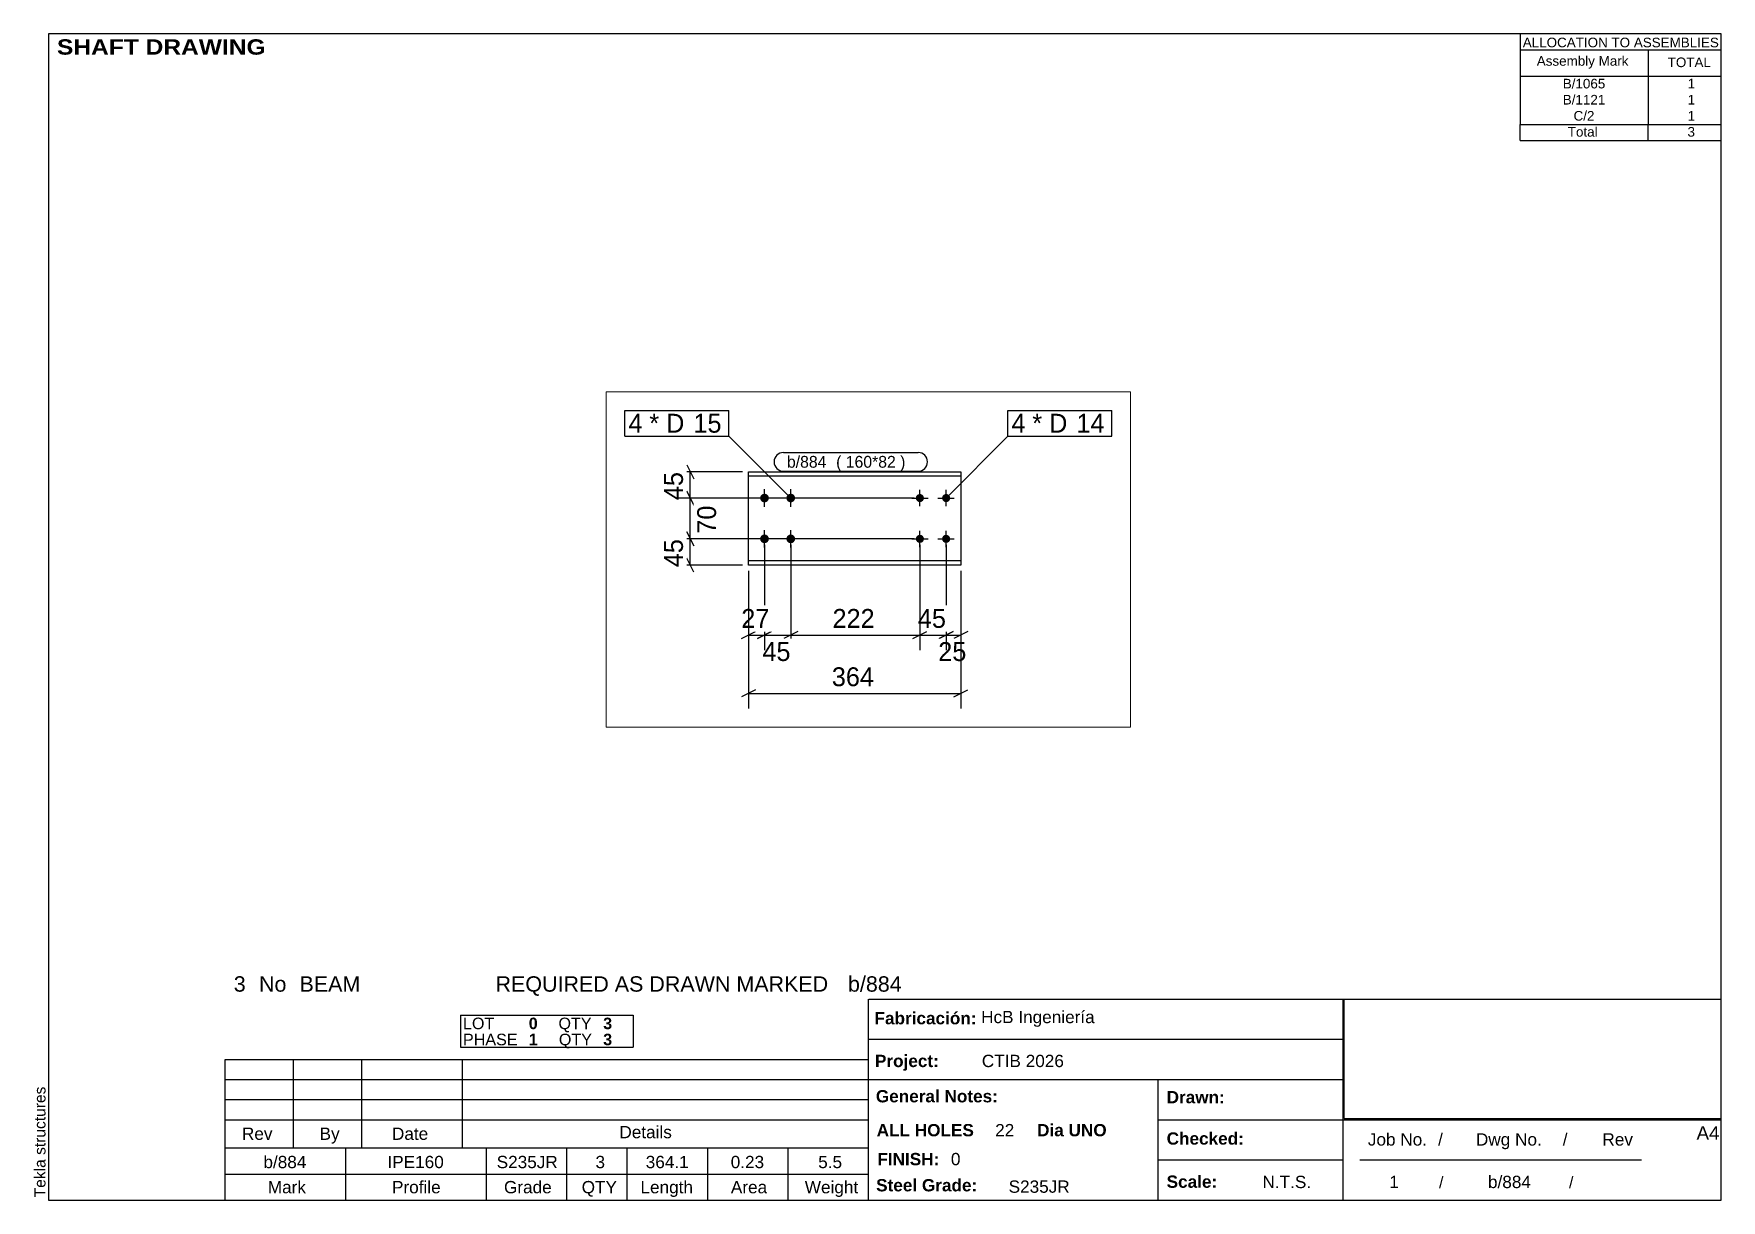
# Paper-space layout 'Layout1' of a CAD drawing. Header units: millimetres. Extents: x 2 to 292, y 5 to 205.
# The model-space entities are those that its viewports show. They can reach past a viewport. Long polylines and large blocks are cut down to what shows.
import ezdxf

# ---------------------------------------------------------------- set-up
doc = ezdxf.new("R2010")
doc.units = ezdxf.units.MM
doc.layers.add('Viewport layer', color=7, linetype='Continuous', plot=False)
doc.styles.add('Arial', font='ARIAL.TTF', dxfattribs={"height": 0.2})
doc.styles.add('Arial Black', font='ARIBLK.TTF', dxfattribs={"height": 0.2})
doc.styles.add('Arial Bold', font='ARIALBD.TTF', dxfattribs={"height": 0.2})
doc.styles.add('Comic Sans MS', font='COMIC.TTF', dxfattribs={"height": 0.2})

msp = doc.modelspace()

# ---------------------------------------------------------------- hatches: boundary and pattern name
at = {"linetype": 'Continuous'}
for points in [[(263.9, 392.6, -1), (278.9, 392.6, -1)], [(308.9, 392.6, -1), (323.9, 392.6, -1)], [(531, 392.6, -1), (545, 392.6, -1)], [(576, 392.6, -1), (590, 392.6, -1)], [(263.9, 322.6, -1), (278.9, 322.6, -1)], [(308.9, 322.6, -1), (323.9, 322.6, -1)], [(531, 322.6, -1), (545, 322.6, -1)], [(576, 322.6, -1), (590, 322.6, -1)]]:
    msp.add_hatch(color=3, dxfattribs=at).paths.add_polyline_path(points)

# ---------------------------------------------------------------- linework, layer by layer
at = {"color": 7, "linetype": 'Continuous'}
for p, q in [((210.3, 498.7), (210.3, 542.7)), ((867.4, 498.7), (867.4, 542.7)), ((316.4, 392.6), (210.3, 498.7)), ((243.9, 277.6), (243.9, 437.6)), ((243.9, 437.6), (608, 437.6)), ((608, 437.6), (608, 277.6)), ((608, 430.2), (243.9, 430.2)), ((608, 285), (243.9, 285)), ((608, 277.6), (243.9, 277.6))]:
    msp.add_line(p, q, dxfattribs=at)
at = {"color": 8, "linetype": 'Continuous'}
for p, q in [((233.9, 437.6), (115.5, 437.6)), ((137.9, 449.6), (149.9, 425.6)), ((143.9, 392.6), (143.9, 437.6)), ((528, 392.6), (115.5, 392.6)), ((149.9, 380.6), (137.9, 404.6)), ((528, 322.6), (118.3, 322.6)), ((149.9, 310.6), (137.9, 334.6)), ((149.9, 265.6), (137.9, 289.6)), ((271.4, 312.6), (271.4, 129.2)), ((316.4, 312.6), (316.4, 132)), ((316.4, 312.6), (316.4, 129.2)), ((538, 312.6), (538, 132)), ((583, 312.6), (583, 129.2)), ((233.9, 277.6), (115.5, 277.6)), ((243.9, 267.6), (243.9, 132)), ((608, 267.6), (608, 129.2)), ((259.4, 151.6), (283.4, 163.6)), ((271.4, 157.6), (316.4, 157.6)), ((328.4, 163.6), (304.4, 151.6)), ((328.4, 163.6), (304.4, 151.6)), ((571, 151.6), (595, 163.6)), ((583, 157.6), (608, 157.6)), ((620, 163.6), (596, 151.6)), ((255.9, 63.6), (231.9, 51.6)), ((596, 51.6), (620, 63.6)), ((243.9, 57.6), (608, 57.6))]:
    msp.add_line(p, q, dxfattribs=at)
at = {"color": 3, "linetype": 'Continuous'}
for p, q in [((271.4, 377.6), (271.4, 407.6)), ((316.4, 377.6), (316.4, 407.6)), ((538, 378.6), (538, 406.6)), ((583, 378.6), (583, 406.6)), ((286.4, 392.6), (256.4, 392.6)), ((331.4, 392.6), (301.4, 392.6)), ((524, 392.6), (552, 392.6)), ((569, 392.6), (597, 392.6)), ((286.4, 322.6), (256.4, 322.6)), ((271.4, 307.6), (271.4, 337.6)), ((331.4, 322.6), (301.4, 322.6)), ((316.4, 307.6), (316.4, 337.6)), ((524, 322.6), (552, 322.6)), ((538, 308.6), (538, 336.6)), ((569, 322.6), (597, 322.6)), ((583, 308.6), (583, 336.6))]:
    msp.add_line(p, q, dxfattribs=at)

# ---------------------------------------------------------------- wipeouts: each hides what was drawn before it
at = {"color": 0}
for points in [[(64.1, 504.7), (64.1, 536.7), (38, 536.7), (38, 504.7)], [(721.2, 504.7), (721.2, 536.7), (695.1, 536.7), (695.1, 504.7)]]:
    msp.add_wipeout(points, dxfattribs=at)

# ---------------------------------------------------------------- next in the draw order: wipeouts: each hides what was drawn before it
for points in [[(64.1, 504.7), (64.1, 536.7), (38, 536.7), (38, 504.7)], [(721.2, 504.7), (721.2, 536.7), (695.1, 536.7), (695.1, 504.7)], [(388.3, 444.6), (388.3, 464.6), (309.9, 464.6), (309.9, 444.6)], [(137.9, 447.6), (93.1, 447.6), (93.1, 382.6), (137.9, 382.6)], [(628, 106.8), (628, 151.6), (563.1, 151.6), (563.1, 106.8)], [(471.5, 63.6), (471.5, 108.4), (380.5, 108.4), (380.5, 63.6)]]:
    msp.add_wipeout(points, dxfattribs=at)

# ---------------------------------------------------------------- next in the draw order: linework, layer by layer
at = {"color": 7, "linetype": 'Continuous'}
for p, q in [((32, 498.7), (32, 542.7)), ((689.1, 498.7), (689.1, 542.7)), ((583, 392.6), (689.1, 498.7))]:
    msp.add_line(p, q, dxfattribs=at)
at = {"color": 8, "linetype": 'Continuous'}
for p, q in [((528, 392.6), (118.3, 392.6)), ((137.9, 404.6), (149.9, 380.6)), ((143.9, 322.6), (143.9, 392.6)), ((583, 312.6), (583, 132)), ((608, 267.6), (608, 32)), ((526, 151.6), (550, 163.6)), ((538, 157.6), (583, 157.6)), ((595, 163.6), (571, 151.6))]:
    msp.add_line(p, q, dxfattribs=at)

# ---------------------------------------------------------------- next in the draw order: texts
at = {"color": 3, "style": 'Comic Sans MS'}
msp.add_text('45', height=32.38, rotation=90.0002, dxfattribs=at).set_placement((131.5, 389))
for s, p in [('25', (569.5, 113.2)), ('364', (386.9, 70))]:
    msp.add_text(s, height=32.38, dxfattribs=at).set_placement(p)

# ---------------------------------------------------------------- next in the draw order: wipeouts: each hides what was drawn before it
at = {"color": 0}
for points in [[(139.9, 504.7), (139.9, 536.7), (73.7, 536.7), (73.7, 504.7)], [(796.9, 504.7), (796.9, 536.7), (730.8, 536.7), (730.8, 504.7)], [(388.3, 444.6), (388.3, 464.6), (309.9, 464.6), (309.9, 444.6)]]:
    msp.add_wipeout(points, dxfattribs=at)

# ---------------------------------------------------------------- next in the draw order: linework, layer by layer
at = {"color": 7, "linetype": 'Continuous'}
msp.add_arc((303.9, 454.6), 16, 90, 270, dxfattribs=at)

# ---------------------------------------------------------------- next in the draw order: texts
at = {"color": 3, "style": 'Comic Sans MS'}
msp.add_text('b/884', height=20.23, dxfattribs=at).set_placement((309.9, 444.6))

# ---------------------------------------------------------------- next in the draw order: wipeouts: each hides what was drawn before it
at = {"color": 0}
for points in [[(139.9, 504.7), (139.9, 536.7), (73.7, 536.7), (73.7, 504.7)], [(796.9, 504.7), (796.9, 536.7), (730.8, 536.7), (730.8, 504.7)], [(529, 444.6), (529, 464.6), (394.3, 464.6), (394.3, 444.6)], [(194.7, 390.1), (149.9, 390.1), (149.9, 325.1), (194.7, 325.1)], [(593, 163.6), (593, 208.4), (528.1, 208.4), (528.1, 163.6)]]:
    msp.add_wipeout(points, dxfattribs=at)

# ---------------------------------------------------------------- next in the draw order: linework, layer by layer
at = {"color": 8, "linetype": 'Continuous'}
for p, q in [((528, 322.6), (115.5, 322.6)), ((137.9, 334.6), (149.9, 310.6)), ((143.9, 277.6), (143.9, 322.6)), ((538, 312.6), (538, 132)), ((316.4, 157.6), (538, 157.6)), ((526, 151.6), (550, 163.6))]:
    msp.add_line(p, q, dxfattribs=at)

# ---------------------------------------------------------------- next in the draw order: texts
at = {"color": 3, "style": 'Comic Sans MS'}
for s, height, p in [('4', 32.4, (38, 504.7)), ('* D', 32.38, (73.7, 504.7)), ('4', 32.4, (695.1, 504.7)), ('* D', 32.38, (730.8, 504.7)), ('45', 32.38, (534.5, 170))]:
    msp.add_text(s, height=height, dxfattribs=at).set_placement(p)
msp.add_text('70', height=32.38, rotation=90.0002, dxfattribs=at).set_placement((188.3, 331.5))

# ---------------------------------------------------------------- next in the draw order: wipeouts: each hides what was drawn before it
at = {"color": 0}
for points in [[(194.7, 504.7), (194.7, 536.7), (149.5, 536.7), (149.5, 504.7)], [(851.8, 504.7), (851.8, 536.7), (806.5, 536.7), (806.5, 504.7)], [(529, 444.6), (529, 464.6), (394.3, 464.6), (394.3, 444.6)]]:
    msp.add_wipeout(points, dxfattribs=at)

# ---------------------------------------------------------------- next in the draw order: linework, layer by layer
at = {"color": 7, "linetype": 'Continuous'}
for p, q in [((303.9, 470.6), (535, 470.6)), ((303.9, 438.6), (535, 438.6))]:
    msp.add_line(p, q, dxfattribs=at)
msp.add_arc((535, 454.6), 16, 270, 90, dxfattribs=at)

# ---------------------------------------------------------------- next in the draw order: texts
at = {"color": 3, "style": 'Comic Sans MS'}
msp.add_text('(\xa0160*82\xa0) ', height=20.234, dxfattribs=at).set_placement((394.3, 444.6))

# ---------------------------------------------------------------- next in the draw order: wipeouts: each hides what was drawn before it
at = {"color": 0}
for points in [[(194.7, 504.7), (194.7, 536.7), (149.5, 536.7), (149.5, 504.7)], [(851.8, 504.7), (851.8, 536.7), (806.5, 536.7), (806.5, 504.7)], [(137.9, 332.6), (93.1, 332.6), (93.1, 267.6), (137.9, 267.6)], [(472.7, 163.6), (472.7, 208.4), (381.7, 208.4), (381.7, 163.6)], [(326.4, 106.8), (326.4, 151.6), (261.4, 151.6), (261.4, 106.8)]]:
    msp.add_wipeout(points, dxfattribs=at)

# ---------------------------------------------------------------- next in the draw order: linework, layer by layer
at = {"color": 7, "linetype": 'Continuous'}
for p, q in [((32, 542.7), (210.3, 542.7)), ((689.1, 542.7), (867.4, 542.7)), ((32, 498.7), (210.3, 498.7)), ((689.1, 498.7), (867.4, 498.7))]:
    msp.add_line(p, q, dxfattribs=at)
at = {"color": 8, "linetype": 'Continuous'}
for p, q in [((271.4, 312.6), (271.4, 132)), ((231.9, 151.6), (255.9, 163.6)), ((243.9, 157.6), (271.4, 157.6)), ((283.4, 163.6), (259.4, 151.6))]:
    msp.add_line(p, q, dxfattribs=at)

# ---------------------------------------------------------------- next in the draw order: texts
at = {"color": 3, "style": 'Comic Sans MS'}
for s, p in [('15', (149.5, 504.7)), ('14', (806.5, 504.7)), ('222', (388.1, 170)), ('45', (267.8, 113.2))]:
    msp.add_text(s, height=32.38, dxfattribs=at).set_placement(p)
msp.add_text('45', height=32.38, rotation=90.0002, dxfattribs=at).set_placement((131.5, 274))

# ---------------------------------------------------------------- next in the draw order: wipeouts: each hides what was drawn before it
at = {"color": 0}
msp.add_wipeout([(290.1, 163.6), (290.1, 208.4), (225.2, 208.4), (225.2, 163.6)], dxfattribs=at)

# ---------------------------------------------------------------- next in the draw order: linework, layer by layer
at = {"color": 8, "linetype": 'Continuous'}
msp.add_line((243.9, 267.6), (243.9, 32), dxfattribs=at)

# ---------------------------------------------------------------- next in the draw order: texts
at = {"color": 3, "style": 'Comic Sans MS'}
msp.add_text('27', height=32.38, dxfattribs=at).set_placement((231.6, 170))

psp = doc.layouts.get("Layout1")

# ---------------------------------------------------------------- linework, layer by layer
at = {"color": 5, "linetype": 'Continuous'}
for p, q in [((292, 205), (5, 205)), ((5, 205), (5, 5)), ((292, 5), (292, 205)), ((5, 5), (292, 5))]:
    psp.add_line(p, q, dxfattribs=at)
at = {"color": 7, "linetype": 'Continuous'}
for p, q in [((257.51, 205), (257.51, 197.75)), ((257.57, 202.24), (292, 202.24)), ((279.49, 202.24), (279.49, 197.75)), ((257.51, 197.75), (257.51, 195)), ((257.57, 197.75), (292, 197.75)), ((279.49, 197.75), (279.49, 195)), ((257.51, 195), (257.51, 192.24)), ((279.49, 195), (279.49, 192.24)), ((257.51, 192.24), (257.51, 189.47)), ((279.49, 192.24), (279.49, 189.47)), ((257.51, 186.71), (257.51, 189.47)), ((257.54, 189.47), (292, 189.47)), ((279.49, 186.71), (279.49, 189.47)), ((257.51, 186.71), (292, 186.71)), ((145.72, 5), (145.72, 39.5)), ((145.75, 39.5), (292, 39.5)), ((227.14, 5), (227.14, 39.5)), ((75.68, 36.74), (105.35, 36.74)), ((75.68, 36.74), (75.68, 33.98)), ((105.35, 36.74), (105.35, 33.98)), ((75.68, 33.98), (75.68, 31.22)), ((105.35, 33.98), (105.35, 31.22)), ((145.72, 32.6), (227.14, 32.6)), ((35.31, 13.97), (35.31, 29.15)), ((35.31, 29.15), (145.71, 29.15)), ((47.04, 13.97), (47.04, 29.15)), ((58.77, 13.97), (58.77, 29.15)), ((75.68, 31.22), (105.35, 31.22)), ((76.02, 13.97), (76.02, 29.15)), ((145.71, 13.97), (145.71, 29.15)), ((35.31, 25.7), (145.71, 25.7)), ((145.72, 25.7), (227.14, 25.7)), ((195.4, 5), (195.4, 25.7)), ((35.31, 22.25), (145.71, 22.25)), ((35.31, 18.8), (145.71, 18.8)), ((195.4, 18.8), (292, 18.8)), ((35.31, 13.96), (145.71, 13.97)), ((35.31, 9.49), (35.31, 13.96)), ((56.01, 9.49), (56.01, 13.97)), ((80.16, 9.49), (80.16, 13.97)), ((93.96, 9.49), (93.96, 13.97)), ((104.31, 9.49), (104.31, 13.97)), ((118.11, 9.49), (118.11, 13.97)), ((131.91, 9.49), (131.91, 13.97)), ((195.4, 11.9), (227.14, 11.9)), ((229.99, 11.92), (278.29, 11.92)), ((35.31, 9.48), (145.72, 9.49)), ((35.31, 5), (35.31, 9.48)), ((56.01, 5), (56.01, 9.48)), ((80.16, 5), (80.16, 9.48)), ((93.96, 5), (93.96, 9.48)), ((104.31, 5), (104.31, 9.48)), ((118.11, 5), (118.11, 9.48)), ((131.91, 5), (131.91, 9.48))]:
    psp.add_line(p, q, dxfattribs=at)
at = {"color": 2, "linetype": 'Continuous'}
for p, q in [((227.28, 39.46), (291.86, 39.46)), ((227.29, 19.02), (227.29, 39.46)), ((291.96, 19.03), (291.96, 39.47)), ((227.28, 19.03), (291.86, 19.03))]:
    psp.add_line(p, q, dxfattribs=at)

# ---------------------------------------------------------------- texts
at = {"color": 7}
for s, height, style, p in [(' SHAFT DRAWING', 2.6342, 'Arial Black', (5.3, 201.42)), ('ALLOCATION TO ASSEMBLIES', 1.6475, 'Arial', (257.95, 202.68)), ('Assembly Mark', 1.6475, 'Arial', (260.35, 199.52)), ('TOTAL', 1.648, 'Arial', (282.81, 199.28)), ('3', 2.64, 'Arial', (36.8, 40.76)), ('REQUIRED AS DRAWN MARKED', 2.636, 'Arial', (81.71, 40.76)), ('b/884', 2.636, 'Arial', (142.18, 40.76)), ('No', 2.636, 'Arial', (41.13, 40.76)), ('BEAM', 2.636, 'Arial', (48.08, 40.76)), ('b/884', 2.109, 'Arial', (41.89, 10.5)), ('IPE160', 2.109, 'Arial', (63.17, 10.5)), ('S235JR', 2.109, 'Arial', (81.91, 10.5)), ('3', 2.11, 'Arial', (98.86, 10.5)), ('364.1', 2.109, 'Arial', (107.48, 10.5)), ('0.23', 2.109, 'Arial', (122.06, 10.5)), ('5.5', 2.109, 'Arial', (137.07, 10.5)), ('FINISH:', 2.107, 'Arial Bold', (147.22, 11)), ('0', 2.11, 'Arial', (159.84, 11))]:
    psp.add_text(s, height=height, dxfattribs=dict(at, style=style)).set_placement(p)
at = {"color": 7, "linetype": 'Continuous'}
for s, height, style, p in [('B/1065', 1.648, 'Arial', (264.81, 195.63)), ('1', 1.65, 'Arial', (286.23, 195.63)), ('B/1121', 1.648, 'Arial', (264.81, 192.87)), ('1', 1.65, 'Arial', (286.23, 192.87)), ('C/2', 1.648, 'Arial', (266.66, 190.11)), ('1', 1.65, 'Arial', (286.23, 190.11)), ('Total', 1.648, 'Arial', (265.67, 187.36)), ('3', 1.65, 'Arial', (286.21, 187.36)), ('LOT', 1.977, 'Arial', (76.13, 34.33)), ('0', 1.98, 'Arial Bold', (87.41, 34.33)), ('QTY', 1.977, 'Arial', (92.51, 34.33)), ('3', 1.98, 'Arial Bold', (100.18, 34.33)), ('Fabricación:', 2.1074, 'Arial Bold', (146.73, 35.16)), ('HcB Ingeniería', 2.1088, 'Arial', (165.02, 35.36)), ('PHASE', 1.977, 'Arial', (76.13, 31.57)), ('1', 1.98, 'Arial Bold', (87.41, 31.57)), ('QTY', 1.977, 'Arial', (92.58, 31.57)), ('3', 1.98, 'Arial Bold', (100.18, 31.57)), ('Project:', 2.107, 'Arial Bold', (146.81, 27.83)), ('CTIB 2026', 2.109, 'Arial', (165.14, 27.83)), ('General Notes:', 2.1074, 'Arial Bold', (146.96, 21.78)), ('Drawn:', 2.107, 'Arial Bold', (196.85, 21.62)), ('Rev', 2.109, 'Arial', (38.21, 15.35)), ('By', 2.109, 'Arial', (51.53, 15.35)), ('Date', 2.109, 'Arial', (63.94, 15.35)), ('Details', 2.109, 'Arial', (102.96, 15.63)), ('ALL HOLES', 2.107, 'Arial Bold', (147.1, 15.96)), ('22', 2.109, 'Arial', (167.43, 15.96)), ('Dia UNO', 2.107, 'Arial Bold', (174.62, 15.96)), ('A4', 2.307, 'Arial', (287.76, 15.38)), ('Checked:', 2.107, 'Arial Bold', (196.85, 14.53)), ('Job No.', 2.109, 'Arial', (231.37, 14.37)), ('/', 2.11, 'Arial', (243.42, 14.37)), ('Dwg No.', 2.109, 'Arial', (249.91, 14.37)), ('/', 2.11, 'Arial', (264.81, 14.37)), ('Rev', 2.109, 'Arial', (271.61, 14.37)), ('Steel Grade:', 2.1074, 'Arial Bold', (147.01, 6.52)), ('Scale:', 2.107, 'Arial Bold', (196.85, 7.13)), ('N.T.S.', 2.109, 'Arial', (213.29, 7.08)), ('1', 2.11, 'Arial', (235.04, 7.08)), ('/', 1.98, 'Arial', (243.58, 7.08)), ('b/884', 2.109, 'Arial', (251.98, 7.08)), ('/', 1.98, 'Arial', (265.88, 7.08)), ('Mark', 2.109, 'Arial', (42.64, 6.19)), ('Profile', 2.109, 'Arial', (63.95, 6.19)), ('Grade', 2.109, 'Arial', (83.16, 6.19)), ('QTY', 2.109, 'Arial', (96.49, 6.19)), ('Length', 2.109, 'Arial', (106.58, 6.19)), ('Area', 2.109, 'Arial', (122.09, 6.19)), ('Weight', 2.109, 'Arial', (134.77, 6.19)), ('S235JR', 2.109, 'Arial', (169.74, 6.28))]:
    psp.add_text(s, height=height, dxfattribs=dict(at, style=style)).set_placement(p)
at = {"color": 174, "linetype": 'Continuous', "style": 'Arial'}
psp.add_text('Tekla structures', height=1.9102, rotation=90, dxfattribs=at).set_placement((4.5, 5.5))

# ---------------------------------------------------------------- viewports
at = {"layer": 'Viewport layer', "view_target_point": (449.71, 287.33)}
psp.add_viewport(center=(145.69, 114.87), size=(89.94, 57.4665), view_center_point=(0, 0), view_height=574.665, dxfattribs=at)

doc.saveas('drawing.dxf')
